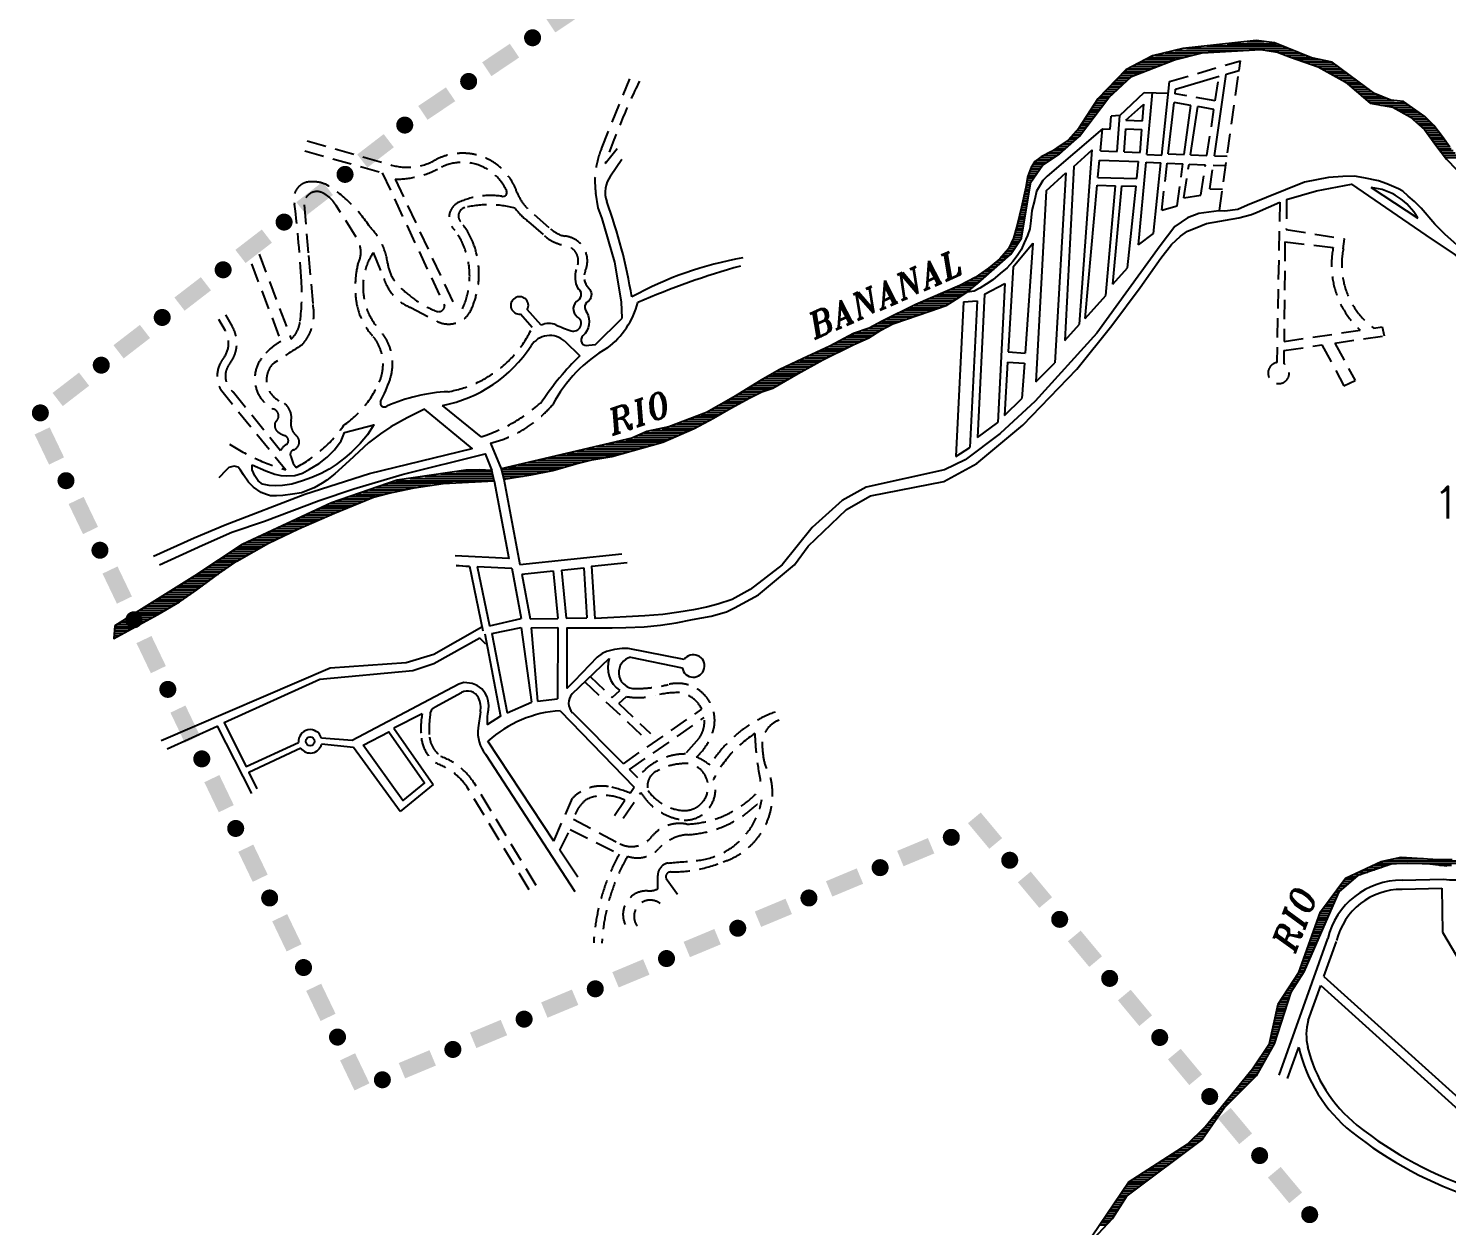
# Model space of a CAD drawing. Extents: x 578289 to 593263, y 7501070 to 7511782.
# Drawn here: x 578289 to 581405, y 7505713 to 7508344 of the extents above; entities that cross this region are included whole.
import ezdxf

# ---------------------------------------------------------------- set-up
doc = ezdxf.new("R2010")
doc.units = 0
doc.header["$LTSCALE"] = 170
doc.header["$MEASUREMENT"] = 0
doc.linetypes.add('HIDDEN', pattern=[0.375, 0.25, -0.125])
doc.layers.get('0').update_dxf_attribs({"linetype": 'CONTINUOUS'})
for name, color, linetype in [('HATCH', 4, 'CONTINUOUS'), ('LIMITE-PROJETO', 1, 'CONTINUOUS'), ('PROJECAO', 7, 'HIDDEN'), ('RIO', 4, 'CONTINUOUS'), ('RUA', 7, 'CONTINUOUS'), ('TEXTO2', 5, 'CONTINUOUS')]:
    doc.layers.add(name, color=color, linetype=linetype)
doc.styles.add('GOTHICI', font='ITALICT8.SHX', dxfattribs={"height": 1.641651})
doc.styles.get("Standard").update_dxf_attribs({"font": 'ROMANSBR.SHX'})

# ---------------------------------------------------------------- blocks, each defined once
blk = doc.blocks.new('R')
at = {"layer": 'LIMITE-PROJETO', "const_width": 18.7}
blk.add_lwpolyline([(-75.2, 0.3, 1), (-93.9, 0.4, 1)], format="xyb", close=True, dxfattribs=at)
at = {"layer": 'LIMITE-PROJETO'}
blk.add_solid([(36.9, 17.7), (36.6, -18.8), (-36.4, 18.3), (-36.6, -18.3)], dxfattribs=at)
blk = doc.blocks.new('*X10')
at = {"color": 0}
for p, q in [((580966.7, 7508315), (581002.9, 7508315)), ((580765.4, 7508285), (580847.2, 7508285)), ((580786.7, 7508290), (580867.1, 7508290)), ((580808.1, 7508295), (580957.4, 7508295)), ((580833.7, 7508300), (581056.1, 7508300)), ((580878, 7508305), (581043.6, 7508305)), ((580922.4, 7508310), (581031.1, 7508310)), ((581010, 7508295), (581068.6, 7508295)), ((581036.5, 7508290), (581081.1, 7508290)), ((581050, 7508285), (581093.5, 7508285)), ((580704.8, 7508255), (580755.6, 7508255)), ((580714.3, 7508260), (580768.5, 7508260)), ((580723.8, 7508265), (580781.4, 7508265)), ((580733.3, 7508270), (580794.3, 7508270)), ((580742.8, 7508275), (580807.5, 7508275)), ((580752.3, 7508280), (580827.3, 7508280)), ((581063.6, 7508280), (581106, 7508280)), ((581077.9, 7508275), (581127.7, 7508275)), ((581092.1, 7508270), (581151.4, 7508270)), ((581106.3, 7508265), (581159.7, 7508265)), ((581120.5, 7508260), (581166.5, 7508260)), ((581130.1, 7508255), (581173.2, 7508255)), ((580673.6, 7508225), (580698.2, 7508225)), ((580678.4, 7508230), (580703.5, 7508230)), ((580683.3, 7508235), (580708.9, 7508235)), ((580688.1, 7508240), (580716.9, 7508240)), ((580692.9, 7508245), (580729.8, 7508245)), ((580697.7, 7508250), (580742.7, 7508250)), ((581139, 7508250), (581180, 7508250)), ((581148, 7508245), (581186.8, 7508245)), ((581156.9, 7508240), (581193.6, 7508240)), ((581165.9, 7508235), (581200.4, 7508235)), ((581174.8, 7508230), (581207.2, 7508230)), ((581183, 7508225), (581214, 7508225)), ((580640, 7508190), (580661.4, 7508190)), ((580644.8, 7508195), (580666.2, 7508195)), ((580649.6, 7508200), (580671.5, 7508200)), ((580654.4, 7508205), (580676.9, 7508205)), ((580659.2, 7508210), (580682.2, 7508210)), ((580664, 7508215), (580687.5, 7508215)), ((580668.8, 7508220), (580692.9, 7508220)), ((581188.9, 7508220), (581220.7, 7508220)), ((581194.8, 7508215), (581227.5, 7508215)), ((581200.6, 7508210), (581234.3, 7508210)), ((581206.5, 7508205), (581241.1, 7508205)), ((581212.4, 7508200), (581248.8, 7508200)), ((581218.3, 7508195), (581260.4, 7508195)), ((581224.1, 7508190), (581272.1, 7508190)), ((580620.1, 7508160), (580638.6, 7508160)), ((580623.4, 7508165), (580642.4, 7508165)), ((580626.6, 7508170), (580646.2, 7508170)), ((580629.9, 7508175), (580650, 7508175)), ((580633.1, 7508180), (580653.8, 7508180)), ((580636.4, 7508185), (580657.6, 7508185)), ((581230, 7508185), (581289.9, 7508185)), ((581235.9, 7508180), (581314.8, 7508180)), ((581260.6, 7508175), (581321.9, 7508175)), ((581287.5, 7508170), (581329, 7508170)), ((581296.7, 7508165), (581336.1, 7508165)), ((581305.9, 7508160), (581343.2, 7508160)), ((580600.5, 7508130), (580615.7, 7508130)), ((580603.8, 7508135), (580619.6, 7508135)), ((580607.1, 7508140), (580623.4, 7508140)), ((580610.3, 7508145), (580627.2, 7508145)), ((580613.6, 7508150), (580631, 7508150)), ((580616.8, 7508155), (580634.8, 7508155)), ((581315, 7508155), (581350.3, 7508155)), ((581324.2, 7508150), (581357.3, 7508150)), ((581330, 7508145), (581362.3, 7508145)), ((581335.5, 7508140), (581367.4, 7508140)), ((581341, 7508135), (581372.4, 7508135)), ((581346.5, 7508130), (581377.2, 7508130)), ((580574.9, 7508100), (580590.5, 7508100)), ((580579.4, 7508105), (580596.1, 7508105)), ((580583.9, 7508110), (580600.5, 7508110)), ((580588.4, 7508115), (580604.3, 7508115)), ((580593, 7508120), (580608.1, 7508120)), ((580597.3, 7508125), (580611.9, 7508125)), ((581352, 7508125), (581381, 7508125)), ((581357, 7508120), (581384.7, 7508120)), ((581360.6, 7508115), (581388.5, 7508115)), ((581364.3, 7508110), (581392.2, 7508110)), ((581367.9, 7508105), (581396, 7508105)), ((581371.6, 7508100), (581399.6, 7508100)), ((580520.8, 7508065), (580550, 7508065)), ((580530.4, 7508070), (580556.9, 7508070)), ((580539.2, 7508075), (580562.5, 7508075)), ((580546.5, 7508080), (580568.1, 7508080)), ((580553.9, 7508085), (580573.7, 7508085)), ((580561.2, 7508090), (580579.3, 7508090)), ((580568.4, 7508095), (580584.9, 7508095)), ((581375.2, 7508095), (581403.3, 7508095)), ((581378.9, 7508090), (581406.9, 7508090)), ((581382.6, 7508085), (581410.5, 7508085)), ((581386.4, 7508080), (581414.7, 7508080)), ((581390.3, 7508075), (581419.1, 7508075)), ((581394.1, 7508070), (581423.6, 7508070)), ((581397.9, 7508065), (581428.1, 7508065)), ((580490.5, 7508035), (580511.3, 7508035)), ((580493.2, 7508040), (580514.8, 7508040)), ((580496.2, 7508045), (580518.9, 7508045)), ((580499.2, 7508050), (580526.7, 7508050)), ((580505.3, 7508055), (580534.5, 7508055)), ((580512.1, 7508060), (580542.3, 7508060)), ((581401.8, 7508060), (581432.5, 7508060)), ((580482.2, 7508005), (580491, 7508005)), ((580483.1, 7508010), (580494, 7508010)), ((580483.9, 7508015), (580497.5, 7508015)), ((580485.3, 7508020), (580500.9, 7508020)), ((580487, 7508025), (580504.4, 7508025)), ((580488.8, 7508030), (580507.9, 7508030)), ((580476.2, 7507975), (580486, 7507975)), ((580477.3, 7507980), (580486.8, 7507980)), ((580478.4, 7507985), (580487.7, 7507985)), ((580479.5, 7507990), (580488.5, 7507990)), ((580480.6, 7507995), (580489.3, 7507995)), ((580481.4, 7508000), (580490.2, 7508000)), ((580469.3, 7507945), (580481, 7507945)), ((580470.5, 7507950), (580481.8, 7507950)), ((580471.7, 7507955), (580482.7, 7507955)), ((580472.8, 7507960), (580483.5, 7507960)), ((580473.9, 7507965), (580484.3, 7507965)), ((580475, 7507970), (580485.2, 7507970)), ((580460.7, 7507910), (580475.2, 7507910)), ((580462, 7507915), (580476, 7507915)), ((580463.2, 7507920), (580476.8, 7507920)), ((580464.4, 7507925), (580477.7, 7507925)), ((580465.6, 7507930), (580478.5, 7507930)), ((580466.9, 7507935), (580479.3, 7507935)), ((580468.1, 7507940), (580480.2, 7507940)), ((580451.9, 7507880), (580468.8, 7507880)), ((580453.8, 7507885), (580471, 7507885)), ((580455.2, 7507890), (580471.8, 7507890)), ((580456.6, 7507895), (580472.7, 7507895)), ((580458, 7507900), (580473.5, 7507900)), ((580459.3, 7507905), (580474.3, 7507905)), ((580434.2, 7507850), (580448.8, 7507850)), ((580438.5, 7507855), (580452.1, 7507855)), ((580442.7, 7507860), (580455.5, 7507860)), ((580445, 7507865), (580458.8, 7507865)), ((580447.3, 7507870), (580462.1, 7507870)), ((580449.6, 7507875), (580465.5, 7507875)), ((580401.7, 7507820), (580416.1, 7507820)), ((580407.9, 7507825), (580421.8, 7507825)), ((580414, 7507830), (580427.4, 7507830)), ((580420.2, 7507835), (580433.1, 7507835)), ((580425.5, 7507840), (580438.7, 7507840)), ((580429.8, 7507845), (580444.3, 7507845)), ((580346.8, 7507785), (580376.7, 7507785)), ((580356.2, 7507790), (580382.3, 7507790)), ((580365.7, 7507795), (580388, 7507795)), ((580373.6, 7507800), (580393.6, 7507800)), ((580380.8, 7507805), (580399.2, 7507805)), ((580387.9, 7507810), (580404.9, 7507810)), ((580395.1, 7507815), (580410.5, 7507815)), ((580280.2, 7507755), (580337.1, 7507755)), ((580291.7, 7507760), (580345, 7507760)), ((580303.2, 7507765), (580352.4, 7507765)), ((580314.8, 7507770), (580358.5, 7507770)), ((580326.3, 7507775), (580364.7, 7507775)), ((580337.3, 7507780), (580370.8, 7507780)), ((580214.4, 7507725), (580276.5, 7507725)), ((580224.6, 7507730), (580290.7, 7507730)), ((580234.7, 7507735), (580304.9, 7507735)), ((580245.6, 7507740), (580313.1, 7507740)), ((580257.2, 7507745), (580321.2, 7507745)), ((580268.7, 7507750), (580329.3, 7507750)), ((580154.7, 7507695), (580190.5, 7507695)), ((580163.8, 7507700), (580204.5, 7507700)), ((580173.9, 7507705), (580218.5, 7507705)), ((580184, 7507710), (580233.1, 7507710)), ((580194.2, 7507715), (580247.6, 7507715)), ((580204.3, 7507720), (580262.2, 7507720)), ((580076.4, 7507660), (580127.3, 7507660)), ((580085.5, 7507665), (580137.7, 7507665)), ((580094.7, 7507670), (580145.5, 7507670)), ((580105.5, 7507675), (580153.3, 7507675)), ((580121.2, 7507680), (580161.1, 7507680)), ((580136.6, 7507685), (580170.6, 7507685)), ((580145.7, 7507690), (580180.2, 7507690)), ((580016.7, 7507630), (580063.4, 7507630)), ((580027.4, 7507635), (580073.6, 7507635)), ((580038.1, 7507640), (580083.8, 7507640)), ((580048.7, 7507645), (580093.9, 7507645)), ((580058.1, 7507650), (580104.5, 7507650)), ((580067.2, 7507655), (580115.9, 7507655)), ((579952.8, 7507600), (580006.2, 7507600)), ((579963.4, 7507605), (580015.2, 7507605)), ((579974, 7507610), (580024.1, 7507610)), ((579984.6, 7507615), (580033.1, 7507615)), ((579995.3, 7507620), (580043.1, 7507620)), ((580006, 7507625), (580053.3, 7507625)), ((579897.9, 7507570), (579953.4, 7507570)), ((579906.6, 7507575), (579962.1, 7507575)), ((579915.4, 7507580), (579970.7, 7507580)), ((579924.1, 7507585), (579979.4, 7507585)), ((579932.8, 7507590), (579988.3, 7507590)), ((579942.2, 7507595), (579997.3, 7507595)), ((579848.2, 7507540), (579889.9, 7507540)), ((579856.5, 7507545), (579900.3, 7507545)), ((579864.8, 7507550), (579914.6, 7507550)), ((579873.1, 7507555), (579927.4, 7507555)), ((579881.4, 7507560), (579936, 7507560)), ((579889.6, 7507565), (579944.7, 7507565)), ((579787.7, 7507505), (579825.3, 7507505)), ((579796.4, 7507510), (579834.3, 7507510)), ((579805.1, 7507515), (579843.1, 7507515)), ((579813.8, 7507520), (579852, 7507520)), ((579822.5, 7507525), (579860.9, 7507525)), ((579831.3, 7507530), (579869.7, 7507530)), ((579839.9, 7507535), (579879.4, 7507535)), ((579713.7, 7507475), (579771, 7507475)), ((579726.8, 7507480), (579780.1, 7507480)), ((579739.8, 7507485), (579789.2, 7507485)), ((579752.9, 7507490), (579798.3, 7507490)), ((579766, 7507495), (579807.3, 7507495)), ((579778.9, 7507500), (579816.3, 7507500)), ((579619, 7507445), (579706.8, 7507445)), ((579630.4, 7507450), (579718.4, 7507450)), ((579641.7, 7507455), (579730, 7507455)), ((579658.3, 7507460), (579741.6, 7507460)), ((579681.1, 7507465), (579752.8, 7507465)), ((579700.6, 7507470), (579761.9, 7507470)), ((579494, 7507415), (579613.3, 7507415)), ((579515.4, 7507420), (579631, 7507420)), ((579536.9, 7507425), (579648.7, 7507425)), ((579558.4, 7507430), (579666.4, 7507430)), ((579579.8, 7507435), (579683.7, 7507435)), ((579601.3, 7507440), (579695.3, 7507440)), ((579343.7, 7507380), (579466.9, 7507380)), ((579365.2, 7507385), (579484.1, 7507385)), ((579386.6, 7507390), (579503.1, 7507390)), ((579408.1, 7507395), (579523.8, 7507395)), ((579429.6, 7507400), (579552.6, 7507400)), ((579451, 7507405), (579577.9, 7507405)), ((579472.5, 7507410), (579595.6, 7507410)), ((579096.4, 7507350), (579311.9, 7507350)), ((579126.8, 7507355), (579310.9, 7507355)), ((579160.8, 7507360), (579310, 7507360)), ((579194.9, 7507365), (579309, 7507365)), ((579229, 7507370), (579308, 7507370)), ((579328.3, 7507375), (579449.8, 7507375)), ((579329.6, 7507370), (579429, 7507370)), ((579330.9, 7507365), (579404.6, 7507365)), ((579332.2, 7507360), (579375.8, 7507360)), ((579333.5, 7507355), (579343, 7507355)), ((579009.1, 7507320), (579070, 7507320)), ((579023.6, 7507325), (579091.1, 7507325)), ((579038.2, 7507330), (579115.2, 7507330)), ((579052.7, 7507335), (579140.3, 7507335)), ((579067.3, 7507340), (579173.7, 7507340)), ((579081.8, 7507345), (579220.9, 7507345)), ((578930.6, 7507290), (578988.3, 7507290)), ((578941.3, 7507295), (579000.6, 7507295)), ((578952, 7507300), (579012.9, 7507300)), ((578965.4, 7507305), (579025.1, 7507305)), ((578980, 7507310), (579037.4, 7507310)), ((578994.5, 7507315), (579051.2, 7507315)), ((578855.6, 7507255), (578906.7, 7507255)), ((578866.3, 7507260), (578918.1, 7507260)), ((578877, 7507265), (578929.4, 7507265)), ((578887.7, 7507270), (578940.8, 7507270)), ((578898.4, 7507275), (578952.2, 7507275)), ((578909.1, 7507280), (578963.7, 7507280)), ((578919.8, 7507285), (578976, 7507285)), ((578791.3, 7507225), (578842.4, 7507225)), ((578802, 7507230), (578852.8, 7507230)), ((578812.7, 7507235), (578863.1, 7507235)), ((578823.4, 7507240), (578873.5, 7507240)), ((578834.1, 7507245), (578884, 7507245)), ((578844.8, 7507250), (578895.3, 7507250)), ((578736.3, 7507195), (578785.8, 7507195)), ((578743.9, 7507200), (578794.6, 7507200)), ((578751.5, 7507205), (578803.4, 7507205)), ((578759.1, 7507210), (578812.2, 7507210)), ((578769.8, 7507215), (578821.8, 7507215)), ((578780.6, 7507220), (578832.1, 7507220)), ((578690.8, 7507165), (578735.3, 7507165)), ((578698.4, 7507170), (578742.6, 7507170)), ((578706, 7507175), (578750.5, 7507175)), ((578713.6, 7507180), (578759.3, 7507180)), ((578721.1, 7507185), (578768.1, 7507185)), ((578728.7, 7507190), (578776.9, 7507190)), ((578644.8, 7507135), (578692.9, 7507135)), ((578652.8, 7507140), (578699.6, 7507140)), ((578660.5, 7507145), (578706.4, 7507145)), ((578668.1, 7507150), (578713.4, 7507150)), ((578675.7, 7507155), (578720.7, 7507155)), ((578683.2, 7507160), (578728, 7507160)), ((578588.9, 7507100), (578644.5, 7507100)), ((578596.9, 7507105), (578651.9, 7507105)), ((578604.9, 7507110), (578659.1, 7507110)), ((578612.9, 7507115), (578665.8, 7507115)), ((578620.9, 7507120), (578672.6, 7507120)), ((578628.9, 7507125), (578679.3, 7507125)), ((578636.9, 7507130), (578686.1, 7507130)), ((578541, 7507070), (578597.4, 7507070)), ((578549, 7507075), (578605.7, 7507075)), ((578557, 7507080), (578614.1, 7507080)), ((578565, 7507085), (578622.3, 7507085)), ((578573, 7507090), (578629.7, 7507090)), ((578581, 7507095), (578637.1, 7507095)), ((578493.1, 7507040), (578544.5, 7507040)), ((578501.1, 7507045), (578553.8, 7507045)), ((578509.1, 7507050), (578563, 7507050)), ((578517.1, 7507055), (578572.3, 7507055)), ((578525.1, 7507060), (578580.7, 7507060)), ((578533, 7507065), (578589.1, 7507065)), ((578477.1, 7507010), (578489.1, 7507010)), ((578477.6, 7507015), (578498.3, 7507015)), ((578478, 7507020), (578507.6, 7507020)), ((578478.5, 7507025), (578516.8, 7507025)), ((578479, 7507030), (578526.1, 7507030)), ((578485.1, 7507035), (578535.3, 7507035)), ((578476.6, 7507005), (578479.8, 7507005))]:
    blk.add_line(p, q, dxfattribs=at)
blk = doc.blocks.new('*X11')
at = {"color": 0}
for p, q in [((581253.8, 7506510), (581437.3, 7506510)), ((581268.3, 7506515), (581453.3, 7506515)), ((581290.7, 7506520), (581354.1, 7506520)), ((581190, 7506480), (581206.8, 7506480)), ((581200.6, 7506485), (581217.3, 7506485)), ((581211.3, 7506490), (581231.9, 7506490)), ((581221.9, 7506495), (581246.5, 7506495)), ((581232.5, 7506500), (581261.1, 7506500)), ((581243.2, 7506505), (581275.7, 7506505)), ((581389.2, 7506505), (581415.6, 7506505)), ((581159.2, 7506445), (581166.9, 7506445)), ((581162.9, 7506450), (581171.3, 7506450)), ((581166.6, 7506455), (581177.2, 7506455)), ((581170.4, 7506460), (581183.1, 7506460)), ((581174.1, 7506465), (581189, 7506465)), ((581177.8, 7506470), (581194.9, 7506470)), ((581181.5, 7506475), (581200.8, 7506475)), ((581136.8, 7506415), (581153.8, 7506415)), ((581140.5, 7506420), (581156, 7506420)), ((581144.2, 7506425), (581158.2, 7506425)), ((581148, 7506430), (581160.4, 7506430)), ((581151.7, 7506435), (581162.5, 7506435)), ((581155.4, 7506440), (581164.7, 7506440)), ((581121.2, 7506385), (581140.8, 7506385)), ((581123, 7506390), (581143, 7506390)), ((581124.8, 7506395), (581145.2, 7506395)), ((581126.5, 7506400), (581147.3, 7506400)), ((581129.3, 7506405), (581149.5, 7506405)), ((581133, 7506410), (581151.7, 7506410)), ((581110.5, 7506355), (581127.8, 7506355)), ((581112.3, 7506360), (581130, 7506360)), ((581114.1, 7506365), (581132.1, 7506365)), ((581115.9, 7506370), (581134.3, 7506370)), ((581117.6, 7506375), (581136.5, 7506375)), ((581119.4, 7506380), (581138.7, 7506380)), ((581098.1, 7506320), (581112.6, 7506320)), ((581099.9, 7506325), (581114.8, 7506325)), ((581101.6, 7506330), (581116.9, 7506330)), ((581103.4, 7506335), (581119.1, 7506335)), ((581105.2, 7506340), (581121.3, 7506340)), ((581107, 7506345), (581123.5, 7506345)), ((581108.8, 7506350), (581125.6, 7506350)), ((581087.4, 7506290), (581099.6, 7506290)), ((581089.2, 7506295), (581101.7, 7506295)), ((581091, 7506300), (581103.9, 7506300)), ((581092.7, 7506305), (581106.1, 7506305)), ((581094.5, 7506310), (581108.3, 7506310)), ((581096.3, 7506315), (581110.4, 7506315)), ((581073.9, 7506260), (581084.4, 7506260)), ((581077.2, 7506265), (581087.5, 7506265)), ((581080.3, 7506270), (581090.7, 7506270)), ((581082.1, 7506275), (581093.1, 7506275)), ((581083.8, 7506280), (581095.2, 7506280)), ((581085.6, 7506285), (581097.4, 7506285)), ((581054.2, 7506230), (581065.4, 7506230)), ((581057.5, 7506235), (581068.6, 7506235)), ((581060.8, 7506240), (581071.7, 7506240)), ((581064, 7506245), (581074.9, 7506245)), ((581067.3, 7506250), (581078.1, 7506250)), ((581070.6, 7506255), (581081.2, 7506255)), ((581034.5, 7506200), (581054.4, 7506200)), ((581037.8, 7506205), (581056, 7506205)), ((581041.1, 7506210), (581057.7, 7506210)), ((581044.3, 7506215), (581059.3, 7506215)), ((581047.6, 7506220), (581060.9, 7506220)), ((581050.9, 7506225), (581062.6, 7506225)), ((581026.8, 7506165), (581042.9, 7506165)), ((581027.9, 7506170), (581044.5, 7506170)), ((581029, 7506175), (581046.2, 7506175)), ((581030.1, 7506180), (581047.8, 7506180)), ((581031.2, 7506185), (581049.5, 7506185)), ((581032.3, 7506190), (581051.1, 7506190)), ((581033.4, 7506195), (581052.7, 7506195)), ((581020.2, 7506135), (581033.1, 7506135)), ((581021.3, 7506140), (581034.7, 7506140)), ((581022.4, 7506145), (581036.3, 7506145)), ((581023.5, 7506150), (581038, 7506150)), ((581024.6, 7506155), (581039.6, 7506155)), ((581025.7, 7506160), (581041.3, 7506160)), ((581009.7, 7506105), (581021.4, 7506105)), ((581013, 7506110), (581024.2, 7506110)), ((581015.9, 7506115), (581026.5, 7506115)), ((581017, 7506120), (581028.1, 7506120)), ((581018, 7506125), (581029.8, 7506125)), ((581019.1, 7506130), (581031.4, 7506130)), ((580989.7, 7506075), (581004.6, 7506075)), ((580993, 7506080), (581007.4, 7506080)), ((580996.4, 7506085), (581010.2, 7506085)), ((580999.7, 7506090), (581013, 7506090)), ((581003, 7506095), (581015.8, 7506095)), ((581006.4, 7506100), (581018.6, 7506100)), ((580963.7, 7506040), (580983.8, 7506040)), ((580967.8, 7506045), (580987.8, 7506045)), ((580971.9, 7506050), (580990.6, 7506050)), ((580976, 7506055), (580993.4, 7506055)), ((580979.7, 7506060), (580996.2, 7506060)), ((580983, 7506065), (580999, 7506065)), ((580986.4, 7506070), (581001.8, 7506070)), ((580939.1, 7506010), (580953.8, 7506010)), ((580943.2, 7506015), (580958.8, 7506015)), ((580947.3, 7506020), (580963.8, 7506020)), ((580951.4, 7506025), (580968.8, 7506025)), ((580955.5, 7506030), (580973.8, 7506030)), ((580959.6, 7506035), (580978.8, 7506035)), ((580914.6, 7505980), (580923.8, 7505980)), ((580918.7, 7505985), (580928.8, 7505985)), ((580922.8, 7505990), (580933.8, 7505990)), ((580926.8, 7505995), (580938.8, 7505995)), ((580930.9, 7506000), (580943.8, 7506000)), ((580935, 7506005), (580948.8, 7506005)), ((580890, 7505950), (580900.8, 7505950)), ((580894.1, 7505955), (580904.3, 7505955)), ((580898.2, 7505960), (580907.8, 7505960)), ((580902.3, 7505965), (580911.4, 7505965)), ((580906.4, 7505970), (580914.9, 7505970)), ((580910.5, 7505975), (580918.8, 7505975)), ((580858.3, 7505915), (580876.2, 7505915)), ((580863.3, 7505920), (580879.7, 7505920)), ((580868.4, 7505925), (580883.2, 7505925)), ((580873.5, 7505930), (580886.7, 7505930)), ((580877.7, 7505935), (580890.3, 7505935)), ((580881.8, 7505940), (580893.8, 7505940)), ((580885.9, 7505945), (580897.3, 7505945)), ((580823.8, 7505885), (580843.4, 7505885)), ((580831.6, 7505890), (580850, 7505890)), ((580837.9, 7505895), (580856.7, 7505895)), ((580843, 7505900), (580863.3, 7505900)), ((580848.1, 7505905), (580869.1, 7505905)), ((580853.2, 7505910), (580872.7, 7505910)), ((580777, 7505855), (580803.6, 7505855)), ((580784.8, 7505860), (580810.2, 7505860)), ((580792.6, 7505865), (580816.8, 7505865)), ((580800.4, 7505870), (580823.5, 7505870)), ((580808.2, 7505875), (580830.1, 7505875)), ((580816, 7505880), (580836.8, 7505880)), ((580730.2, 7505825), (580763.7, 7505825)), ((580738, 7505830), (580770.4, 7505830)), ((580745.8, 7505835), (580777, 7505835)), ((580753.6, 7505840), (580783.6, 7505840)), ((580761.4, 7505845), (580790.3, 7505845)), ((580769.2, 7505850), (580796.9, 7505850)), ((580696.2, 7505795), (580723.9, 7505795)), ((580699.5, 7505800), (580730.5, 7505800)), ((580702.9, 7505805), (580737.2, 7505805)), ((580706.9, 7505810), (580743.8, 7505810)), ((580714.7, 7505815), (580750.4, 7505815)), ((580722.5, 7505820), (580757.1, 7505820)), ((580672.8, 7505760), (580690, 7505760)), ((580676.1, 7505765), (580693.3, 7505765)), ((580679.5, 7505770), (580696.5, 7505770)), ((580682.8, 7505775), (580699.8, 7505775)), ((580686.2, 7505780), (580704, 7505780)), ((580689.5, 7505785), (580710.6, 7505785)), ((580692.9, 7505790), (580717.3, 7505790)), ((580652.7, 7505730), (580670.5, 7505730)), ((580656, 7505735), (580673.8, 7505735)), ((580659.4, 7505740), (580677, 7505740)), ((580662.7, 7505745), (580680.3, 7505745)), ((580666.1, 7505750), (580683.5, 7505750)), ((580669.4, 7505755), (580686.8, 7505755)), ((580642.7, 7505715), (580657, 7505715)), ((580646, 7505720), (580661.7, 7505720)), ((580649.3, 7505725), (580666.3, 7505725))]:
    blk.add_line(p, q, dxfattribs=at)

msp = doc.modelspace()

# ---------------------------------------------------------------- linework, layer by layer
at = {"layer": 'LIMITE-PROJETO', "const_width": 18.7}
msp.add_lwpolyline([(579062.7, 7506042.3, 1), (579070.7, 7506025.5, 1)], format="xyb", close=True, dxfattribs=at)
at = {"layer": 'LIMITE-PROJETO'}
msp.add_solid([(578973.8, 7506076.5), (579006.8, 7506092.2), (579005.5, 7506010.4), (579038.4, 7506026.1)], dxfattribs=at)
at = {"layer": 'PROJECAO'}
for p, q in [((580796, 7508226.7), (580951.9, 7508272.6)), ((579547.8, 7508078.7), (579610.6, 7508232.8)), ((580896.6, 7508184.5), (580904.8, 7508238.3)), ((580906, 7507943.7), (580947, 7508237.9)), ((580896.6, 7508184.5), (580808.2, 7508200)), ((580878.3, 7508064.5), (580893.7, 7508165.4)), ((578901.6, 7508096.8), (579087.1, 7508043.4)), ((578896.3, 7508074.8), (579066.2, 7508026.6)), ((579556.2, 7508046.7), (579584.8, 7508082.2)), ((580778.9, 7507944.1), (580790.7, 7508047.6)), ((580790.7, 7508047.6), (580825.3, 7508046.2)), ((580812.5, 7507953.9), (580825.3, 7508046.2)), ((580827.7, 7507971.5), (580838.9, 7508045.6)), ((580838.9, 7508045.6), (580875.1, 7508044)), ((580865, 7507977.4), (580875.1, 7508044)), ((580884.4, 7507991.1), (580891.9, 7508043.3)), ((580891.9, 7508043.3), (580919.7, 7508042.1)), ((579066.2, 7508026.6), (579203.5, 7507733.5)), ((579095.1, 7508012.3), (579223.4, 7507738.6)), ((580827.7, 7507971.5), (580865, 7507977.4)), ((580884.4, 7507991.1), (580912.6, 7507990.6)), ((578895.2, 7507956.1), (578904.3, 7507844.9)), ((579008.8, 7507885.3), (578965.3, 7507954.6)), ((580778.9, 7507944.1), (580812.5, 7507953.9)), ((581038.3, 7507962), (581031.6, 7507609.5)), ((581053.2, 7507968), (581052.5, 7507902)), ((581052.5, 7507902), (581180.4, 7507881)), ((581177.8, 7507859.5), (581180.4, 7507881)), ((578795.7, 7507847.5), (578866.7, 7507661)), ((579046.3, 7507851), (579070.1, 7507794.2)), ((581049.7, 7507874.7), (581047.7, 7507656)), ((581049.7, 7507874.7), (581155.7, 7507862.1)), ((578779, 7507826.6), (578843.9, 7507655.9)), ((578904.3, 7507844.9), (578914.3, 7507736.8)), ((579128.9, 7507730.3), (579186.7, 7507700.3)), ((578706.6, 7507705.1), (578721.3, 7507679.9)), ((578722.2, 7507714.1), (578736.8, 7507689)), ((581047.7, 7507656), (581215, 7507680.6)), ((581159.1, 7507652.3), (581267.8, 7507668.3)), ((581244.8, 7507685), (581263.2, 7507687.7)), ((581263.2, 7507687.7), (581267.8, 7507668.3)), ((581047.5, 7507635.9), (581047.3, 7507607)), ((581047.5, 7507635.9), (581130.7, 7507648.1)), ((581130.7, 7507648.1), (581179.2, 7507558.7)), ((581159.1, 7507652.3), (581203.7, 7507570.1)), ((581179.2, 7507558.7), (581203.7, 7507570.1)), ((578710.8, 7507551.1), (578854.4, 7507374.1)), ((578739.5, 7507544.3), (578843.1, 7507416.6)), ((578865.5, 7507403.2), (578870.8, 7507387.9)), ((578870.8, 7507387.9), (578877, 7507379.1)), ((579523.4, 7506919.6), (579571.9, 7506873.7)), ((579511.6, 7506908.3), (579644, 7506783.1)), ((579571.9, 7506873.7), (579588.3, 7506889.2)), ((579586.2, 7506860.2), (579602.8, 7506875.9)), ((579586.2, 7506860.2), (579655.9, 7506794.4)), ((579596.3, 7506728.3), (579768.5, 7506847.9)), ((579609.3, 7506715.3), (579773.8, 7506829.6)), ((579762.3, 7506783.9), (579732.5, 7506749.6)), ((579389.5, 7506451.5), (579252.7, 7506676.7)), ((579404.9, 7506460.8), (579268.1, 7506686)), ((579595.7, 7506608.4), (579634.3, 7506665.2)), ((579611.1, 7506663.4), (579620.1, 7506676.4)), ((579443.7, 7506558.4), (579484.3, 7506652.4)), ((579576.5, 7506614.5), (579599.2, 7506648.1)), ((579486.3, 7506606.3), (579588.1, 7506552.7)), ((579456.9, 7506538.4), (579479.4, 7506583.9)), ((579479.4, 7506583.9), (579587, 7506529.7)), ((579671.6, 7506453.2), (579671.6, 7506482.5)), ((579690.3, 7506476.3), (579716.9, 7506439.8))]:
    msp.add_line(p, q, dxfattribs=at)
for points in [[(579087.1, 7508043.4, 0.188173), (579178.3, 7508051.8, -0.477988), (579362.8, 7507982.6, 0.144263), (579400.5, 7507934.5), (579436.2, 7507903, 0.130365), (579467.6, 7507887.3, -0.507902), (579512.7, 7507810.9, 0.064584), (579510.3, 7507802.4, -0.395454)], [(579095.1, 7508012.3, 0.116725), (579187.9, 7508034.2, -0.448081), (579339.8, 7507986.7, 0.143369)], [(579358.6, 7507948.6, 0.082162), (579388, 7507918.8), (579422.9, 7507888, 0.133941), (579464.8, 7507867.5, -0.465924), (579496.1, 7507824.1, 0.227299)]]:
    msp.add_lwpolyline(points, format="xyb", dxfattribs=at)
for centre, radius, start, end in [((581185.8, 7507475.6), 1726.8, 154.1706, 160.6879), ((579716.2, 7508008.4), 182.5, 157.3365, 188.4512), ((578909.1, 7507969.4), 37.2, 96.2337, 198.4424), ((578913.2, 7507931.9), 74.9, 64.5039, 96.2337), ((578922.8, 7507957.5), 27.7, 62.5401, 182.7863), ((578900.1, 7507913.7), 77, 32.0791, 62.5401), ((578781.4, 7507738.8), 308.1, 33.1695, 57.8079), ((579304, 7507809.1), 167.5, 81.3442, 113.8351), ((576009.7, 7507615), 2884.6, 3.4344, 6.8222), ((579250.2, 7507928.3), 36.9, 112.2108, 228.8522), ((579253, 7507931.5), 19.2, 106.1967, 220.3839), ((579300.4, 7507729.1), 227.1, 75.1327, 103.4179), ((579114.9, 7507814.1), 162, 21.9685, 40.3839), ((578962.7, 7507852.2), 56.7, 331.5332, 35.7146), ((578940.1, 7507809.6), 139.3, 7.6744, 44.601), ((579085.7, 7507799.7), 172.8, 335.1858, 35.7021), ((579164.6, 7507775.3), 140.4, 147.3863, 222.3198), ((579090.4, 7507804.2), 188.5, 333.4472, 21.9685), ((581347, 7507824.2), 195.1, 168.7795, 227.3932), ((581347, 7507824.2), 172.7, 168.1997, 233.696), ((579234.4, 7507775), 227.4, 167.2731, 187.1649), ((579167.6, 7507840.2), 90.3, 187.6744, 232.3219), ((578426.6, 7507760.1), 463.3, 352.5788, 3.4344), ((579167, 7507824.4), 101.5, 197.2661, 247.96), ((579281.2, 7507952.2), 249.3, 227.3768, 247.2484), ((578814.7, 7507716.1), 101.6, 317.6579, 11.7296), ((579149, 7507764.3), 141.3, 187.1649, 222.8371), ((579190.1, 7507734.8), 13.5, 247.2484, 354.6499), ((578821.5, 7507707.8), 65, 314.0033, 353.3181), ((579212.2, 7507749.5), 55.4, 242.6379, 327.7145), ((578673.7, 7507652.1), 55.2, 321.9648, 30.273), ((578673.7, 7507652.1), 73.2, 321.9648, 30.273), ((578971.1, 7507605.6), 97.1, 336.0196, 40.1314), ((578980.1, 7507607.3), 109.1, 341.3628, 42.3198), ((579168.9, 7507792.5), 250.6, 279.7848, 334.9776), ((578914.4, 7507531), 143.5, 119.4582, 141.9361), ((579286.6, 7506963.1), 791.2, 120.0932, 125.6825), ((578766.2, 7507579.7), 62.4, 141.9648, 207.3165), ((578766.2, 7507579.7), 44.4, 141.9648, 232.9686), ((578861.4, 7507574.1), 75.1, 142.8756, 242.4459), ((578863.9, 7507571.5), 51.8, 138.5748, 241.9522), ((581035.9, 7507586.6), 23.3, 100.8117, 60.841), ((578850.4, 7507659.3), 229.2, 305.0629, 336.0196), ((578823.2, 7507492.3), 15.6, 304.1286, 77.3115), ((578828.4, 7507488.9), 38.5, 349.0394, 73.212), ((579176, 7507786.9), 357.1, 287.5054, 312.5282), ((579242.2, 7507684.8), 259.9, 283.8353, 319.9308), ((578848.3, 7507471.5), 18.2, 154.3941, 235.4877), ((578900.1, 7507475.1), 34.5, 169.0394, 229.4457), ((578877.4, 7507513.7), 69.4, 235.4877, 249.0266), ((578848.3, 7507437.8), 11.9, 317.9822, 69.0266), ((578865.8, 7507435), 18.3, 288.4581, 49.4457), ((578740, 7507640.6), 295.2, 297.6443, 325.0964), ((578979.3, 7507810.7), 454.2, 236.8136, 254.035), ((578868.5, 7507403.6), 28.5, 113.5502, 152.9658), ((578874.9, 7507407.7), 10.5, 108.4581, 205.8474), ((579626.6, 7507164.9), 271.4, 267.855, 284.535), ((579715.6, 7506686.4), 198, 89.3327, 104.4196), ((579715.2, 7506823.2), 81.6, 343.4811, 104.535), ((579710.7, 7506821.2), 63.6, 24.836, 83.5784), ((579629.2, 7507022.4), 148.9, 259.7801, 284.4196), ((579334.9, 7506805.5), 183.6, 169.9538, 186.5146), ((579334.9, 7506805.5), 165.6, 169.9538, 186.5146), ((579710.7, 7506821.2), 63.6, 324.1771, 7.6178), ((580026.1, 7506578.1), 280.8, 110.1072, 148.4842), ((579958, 7506770.3), 57.1, 109.9948, 191.3183), ((579664, 7506842.5), 136.3, 312.9554, 341.8243), ((580030.9, 7506571.3), 266.7, 123.1361, 152.5027), ((580541.2, 7506818.3), 656.6, 182.0714, 192.4887), ((579229.4, 7506793.5), 77.5, 186.5146, 238.4604), ((579229.4, 7506793.5), 59.5, 186.5146, 238.4604), ((580038.2, 7506764.4), 136.4, 182.2334, 209.6992), ((579145.1, 7506606.9), 128.2, 32.9641, 70.0499), ((579145.1, 7506606.9), 146.2, 32.9641, 70.0499), ((579732.7, 7506618.5), 131.1, 90.0788, 143.249), ((579735.3, 7506590.8), 138, 89.0711, 119.3633), ((579730.5, 7506677.4), 51.9, 300.4615, 82.1815), ((579716.1, 7506640.6), 109.9, 50.0022, 68.2186), ((579685.5, 7506679.4), 36.4, 119.3633, 195.6078), ((579731.5, 7506671.3), 67, 268.7333, 20.2202), ((579768.6, 7506660.9), 155.4, 287.6378, 13.3736), ((579547.8, 7506590.6), 88.6, 79.567, 135.7471), ((579523.7, 7506459.7), 221.7, 66.7789, 79.567), ((579744.1, 7506732.2), 128.6, 211.3578, 263.7109), ((579734.9, 7506727.2), 102.2, 214.2852, 263.8213), ((579728.5, 7506817.8), 222.4, 271.829, 320.5294), ((579564.7, 7506585.8), 81, 127.6496, 165.2898), ((579555.3, 7506560.7), 97.8, 63.2734, 114.2187), ((579729.7, 7506678.8), 53.6, 263.8213, 300.4615), ((579724, 7506810.5), 238.6, 273.4476, 317.6213), ((579741.7, 7506675.4), 160.6, 275.1499, 350.7885), ((579614.2, 7506602.2), 55.9, 242.2079, 324.134), ((579720.1, 7506516.7), 80.3, 78.8586, 138.9552), ((579744, 7506477.2), 95.3, 93.4476, 137.0731), ((579626.7, 7506586.3), 64.9, 250.5816, 317.0731), ((579984.5, 7506309.8), 454.2, 151.0512, 176.8318), ((579984.5, 7506309.8), 436.2, 150.4261, 176.8318), ((579699.6, 7506482.5), 28, 100.0103, 180), ((578818.3, 7516920.5), 10447.3, 274.8119, 275.14986), ((579702.5, 7506789.6), 299.1, 269.5303, 292.2387), ((579699.9, 7506480.1), 10.4, 89.5303, 201.5163), ((579647.2, 7506396.9), 51.9, 87.6259, 215.2891), ((579651.3, 7506496.7), 48, 267.6259, 294.9508), ((579655.2, 7506392.9), 35.6, 52.5196, 215.3879)]:
    msp.add_arc(centre, radius, start, end, dxfattribs=at)
at = {"layer": 'RIO'}
msp.add_lwpolyline([(581412, 7508083), (581395.5, 7508105.7), (581376.9, 7508130.5), (581357.2, 7508150.1), (581310, 7508183.3), (581282.3, 7508185.6), (581246.7, 7508200.9), (581153.5, 7508269.6), (581108.2, 7508279.1), (581026.5, 7508311.9), (580986.3, 7508317.2), (580825.4, 7508299.1), (580758.9, 7508283.5), (580700.1, 7508252.5), (580638.9, 7508188.9), (580596.7, 7508124.1), (580573.4, 7508098.4), (580557.9, 7508087.8), (580536.6, 7508073.2), (580514.3, 7508061.6), (580499.8, 7508051), (580491, 7508036.4), (580484.3, 7508017.1), (580480.4, 7507993.8), (580470.7, 7507950.7), (580461, 7507911), (580453.2, 7507882.9), (580442.6, 7507859.7), (580423.2, 7507837.4), (580398, 7507817), (580368.9, 7507796.7), (580335, 7507778.8), (580239, 7507737.1), (580164.4, 7507700.3), (580136.3, 7507684.8), (580101.4, 7507673.7), (580050, 7507645.6), (579989.9, 7507617.5), (579938.6, 7507593.3), (579898.8, 7507570.5), (579837.8, 7507533.7), (579778.6, 7507499.8), (579696.2, 7507468.3), (579647.8, 7507457.7), (579614.8, 7507443.2), (579327.9, 7507376.3), (579333.8, 7507353.6), (579393, 7507362.6), (579441.1, 7507372.5), (579491.8, 7507387.3), (579526.7, 7507395.7), (579571.1, 7507403.1), (579682.8, 7507434.6), (579751.6, 7507464.4), (579794.2, 7507487.7), (579832.4, 7507509), (579873.9, 7507532.3), (579900.4, 7507545.1), (579924.9, 7507553.6), (579980.1, 7507585.4), (580034.3, 7507615.7), (580101.3, 7507648.6), (580135.3, 7507663.5), (580161.8, 7507680.5), (580188.4, 7507694.3), (580218.2, 7507704.9), (580269.2, 7507722.4), (580305.3, 7507735.1), (580327.6, 7507749), (580351, 7507763.8), (580374.4, 7507782.9), (580447.1, 7507847.5), (580470.6, 7507882.7), (580491.2, 7508005.9), (580517.7, 7508044.2), (580554.5, 7508067.9), (580598.1, 7508106.8), (580662.6, 7508191.7), (580712.3, 7508238.2), (580806.7, 7508274.8), (580868, 7508290.2), (580996.9, 7508297.1), (581033, 7508291.3), (581061.7, 7508280.7), (581122.3, 7508259.4), (581181.6, 7508226.2), (581236.8, 7508179.2), (581286.8, 7508170.4), (581324.9, 7508149.6), (581356, 7508121.4), (581381, 7508087.1), (581404.8, 7508056.1), (581426.4, 7508033.4)], dxfattribs=at)
msp.add_lwpolyline([(579307.4, 7507372.6), (579279.9, 7507374.2), (579250.3, 7507373.1), (579099.1, 7507350.9), (578955.2, 7507301.5), (578758.8, 7507209.9), (578654.5, 7507141.1), (578479.1, 7507031.2), (578476.5, 7507003.2), (578573.5, 7507055.7), (578621, 7507084.2), (578657, 7507108.5), (578709.8, 7507147.5), (578746.8, 7507172.9), (578816.5, 7507212.5), (578882.1, 7507244.2), (578961.3, 7507279), (579046.9, 7507313.9), (579080.7, 7507322.8), (579136.8, 7507334.5), (579200.2, 7507344), (579312, 7507349.5)], close=True, dxfattribs=at)
at = {"layer": 'RIO', "linetype": 'CONTINUOUS'}
for points in [[(581405.2, 7506503.1), (581368.1, 7506507.5), (581317.8, 7506509.7), (581282.9, 7506507.5), (581209.5, 7506482.3), (581167.7, 7506447), (581091.3, 7506271), (581062.9, 7506226), (581025.8, 7506113), (580986.6, 7506042.8), (580917.6, 7505973.8), (580868.2, 7505903.7), (580702.1, 7505778.6), (580669.7, 7505728.7), (580578.1, 7505629.5)], [(580626.4, 7505690.8), (580705.8, 7505809.3), (580835.3, 7505892.4), (580874.3, 7505930.8), (580978.2, 7506057.8), (581015.6, 7506113.8), (581034.4, 7506199.9), (581080.1, 7506269.4), (581127.4, 7506402.5), (581182.7, 7506476.6), (581260.9, 7506513.4), (581305, 7506523.2), (581386.1, 7506517.9), (581416.7, 7506517.9)]]:
    msp.add_lwpolyline(points, dxfattribs=at)
at = {"layer": 'RUA', "linetype": 'CONTINUOUS'}
for p, q in [((580948.9, 7508251.3), (580951.9, 7508272.6)), ((580778.8, 7508065.4), (580796, 7508226.7)), ((580809.3, 7508210.2), (580904.8, 7508238.3)), ((580894.8, 7508063.8), (580920.6, 7508242.9)), ((580920.6, 7508242.9), (580948.9, 7508251.3)), ((580686.9, 7508152), (580740, 7508203.1)), ((580740, 7508203.1), (580793.3, 7508201.2)), ((580746, 7508066.8), (580758.3, 7508202.5)), ((580808.2, 7508200), (580809.3, 7508210.2)), ((580700.1, 7508141.8), (580739.8, 7508177.4)), ((580736.8, 7508140.2), (580739.8, 7508177.4)), ((580793.1, 7508068.1), (580806, 7508180.8)), ((580843.1, 7508174.3), (580806, 7508180.8)), ((580828.2, 7508066.6), (580843.1, 7508174.3)), ((580841.9, 7508066), (580857.9, 7508171.7)), ((580893.7, 7508165.4), (580857.9, 7508171.7)), ((580665.9, 7508122.4), (580668.1, 7508151.1)), ((580686.9, 7508152), (580668.1, 7508151.1)), ((580680.7, 7508072.9), (580686.9, 7508152)), ((580700.1, 7508141.8), (580736.8, 7508140.2)), ((580648.6, 7508123.1), (580527.5, 7508019.3)), ((580644.2, 7508074.5), (580648.6, 7508123.1)), ((580648.6, 7508123.1), (580665.9, 7508122.4)), ((580696.4, 7508072.3), (580700.4, 7508123)), ((580700.4, 7508123), (580735.4, 7508121.5)), ((580731.4, 7508070.8), (580735.4, 7508121.5)), ((580585.8, 7508040.4), (580626.1, 7508076.6)), ((580598.4, 7507694.2), (580626.1, 7508076.6)), ((580644.2, 7508074.5), (580680.7, 7508072.9)), ((580696.4, 7508072.3), (580731.4, 7508070.8)), ((580746, 7508066.8), (580778.8, 7508065.4)), ((580793.1, 7508068.1), (580828.2, 7508066.6)), ((580841.9, 7508066), (580878.3, 7508064.5)), ((579568.1, 7508019.5), (579592.5, 7508056.4)), ((580585.8, 7508040.4), (580566.1, 7507657.9)), ((580638.9, 7508016.2), (580642.3, 7508054)), ((580642.3, 7508054), (580728.2, 7508050.9)), ((580724.4, 7508014), (580728.2, 7508050.9)), ((580727.9, 7507868.4), (580744.4, 7508049.6)), ((580744.4, 7508049.6), (580777, 7508048.2)), ((580760.5, 7507893.3), (580777, 7508048.2)), ((580894.8, 7508063.8), (580922.6, 7508062.6)), ((580517.5, 7508009.3), (580510.1, 7507996.9)), ((580527.5, 7508019.3), (580517.5, 7508009.3)), ((580524.7, 7507986.7), (580568.5, 7508026.1)), ((580568.5, 7508026.1), (580544.2, 7507609.1)), ((580638.9, 7508016.2), (580724.4, 7508014)), ((579541, 7507949.1), (579535.7, 7507981.6)), ((580503.9, 7507985.7), (580500.1, 7507968.3)), ((580524.7, 7507986.7), (580502.4, 7507567.1)), ((580510.1, 7507996.9), (580503.9, 7507985.7)), ((580610.8, 7507706.5), (580637.4, 7507999.1)), ((580637.4, 7507999.1), (580677.7, 7507998.1)), ((580655.8, 7507756.9), (580677.7, 7507998.1)), ((580671.6, 7507781.7), (580691.3, 7507997.7)), ((580691.3, 7507997.7), (580722.6, 7507996.9)), ((580703.8, 7507817.8), (580722.6, 7507996.9)), ((581239.3, 7507994.1), (581341.7, 7507926.9)), ((579549.4, 7507926.1), (579541, 7507949.1)), ((580493.9, 7507943.4), (580491.4, 7507921)), ((580500.1, 7507968.3), (580493.9, 7507943.4)), ((579577.7, 7507829.7), (579549.4, 7507926.1)), ((580491.4, 7507921), (580488.9, 7507903.5)), ((580483.9, 7507888.6), (580476.4, 7507872.4)), ((580488.9, 7507903.5), (580483.9, 7507888.6)), ((580727.9, 7507868.4), (580760.5, 7507893.3)), ((580452.3, 7507819.8), (580495.4, 7507871.7)), ((580470.2, 7507857.5), (580461.5, 7507843.8)), ((580476.4, 7507872.4), (580470.2, 7507857.5)), ((580495.4, 7507871.7), (580478.7, 7507630.3)), ((579592.3, 7507742.8), (579577.7, 7507829.7)), ((580439.1, 7507817.6), (580424.1, 7507805.2)), ((580451.5, 7507831.3), (580439.1, 7507817.6)), ((580452.3, 7507819.8), (580441.6, 7507632.7)), ((580461.5, 7507843.8), (580451.5, 7507831.3)), ((580671.6, 7507781.7), (580703.8, 7507817.8)), ((580407.9, 7507791.5), (580393, 7507781.5)), ((580424.1, 7507805.2), (580407.9, 7507791.5)), ((580366.8, 7507766.6), (580351.6, 7507764.4)), ((580379.3, 7507772.8), (580366.8, 7507766.6)), ((580389.7, 7507759.9), (580374, 7507445)), ((580393, 7507781.5), (580379.3, 7507772.8)), ((580389.7, 7507759.9), (580434.5, 7507783.3)), ((580434.5, 7507783.3), (580419.2, 7507477.5)), ((580610.8, 7507706.5), (580655.8, 7507756.9)), ((579415.9, 7507691.3), (579385.1, 7507725.8)), ((579593.4, 7507707.2), (579592.3, 7507742.8)), ((580343.3, 7507742.8), (580326.4, 7507403.1)), ((580343.3, 7507742.8), (580373.2, 7507745.2)), ((580373.2, 7507745.2), (580357.2, 7507422.9)), ((579396, 7507686.5), (579369.9, 7507715.7)), ((579534.7, 7507649.5), (579593.4, 7507707.2)), ((580566.1, 7507657.9), (580598.4, 7507694.2)), ((579467.6, 7507656.2), (579500.4, 7507624.1)), ((579520, 7507647.4), (579534.7, 7507649.5)), ((580441.6, 7507632.7), (580478.7, 7507630.3)), ((580440.3, 7507610.3), (580433.6, 7507493.4)), ((580440.3, 7507610.3), (580477.2, 7507608)), ((580477.2, 7507608), (580471.9, 7507530.9)), ((580502.4, 7507567.1), (580544.2, 7507609.1)), ((579283.4, 7507446.4), (579199, 7507515.4)), ((580433.6, 7507493.4), (580471.9, 7507530.9)), ((580374, 7507445), (580419.2, 7507477.5)), ((579304.4, 7507432.4), (579327.9, 7507376.3)), ((580326.4, 7507403.1), (580357.2, 7507422.9)), ((579333.8, 7507353.6), (579368.4, 7507165.9)), ((579229, 7507163.4), (579257.9, 7507162.1)), ((579257.9, 7507162.1), (579287.4, 7507019.9)), ((579275.1, 7507161.4), (579351, 7507158.1)), ((579275.1, 7507161.4), (579302.2, 7507031.2)), ((579368.4, 7507165.9), (579593, 7507189.3)), ((579351, 7507158.1), (579371.5, 7507047.1)), ((579373.1, 7507144.5), (579442, 7507151.6)), ((579373.1, 7507144.5), (579391.2, 7507046.8)), ((579442, 7507151.6), (579452.2, 7507047.6)), ((579459.9, 7507153.5), (579509.3, 7507158.6)), ((579459.9, 7507153.5), (579470.2, 7507047.9)), ((579509.3, 7507158.6), (579515.6, 7507048.5)), ((579302.2, 7507031.2), (579371.5, 7507047.1)), ((579391.2, 7507046.8), (579452.2, 7507047.6)), ((579470.2, 7507047.9), (579515.6, 7507048.5)), ((579307.4, 7507014.5), (579371.4, 7507027.3)), ((579307.4, 7507014.5), (579341.1, 7506840.2)), ((579371.4, 7507027.3), (579394.4, 7506863.5)), ((579393.7, 7507026.5), (579452.2, 7507027.4)), ((579393.7, 7507026.5), (579407.5, 7506865.8)), ((579452.2, 7507027.4), (579451.4, 7506870.5)), ((579483.9, 7506881.7), (579564.8, 7506959.1)), ((579182.4, 7506853), (579240.7, 7506884.5)), ((579341.1, 7506840.2), (579394.4, 7506863.5)), ((579407.5, 7506865.8), (579451.4, 7506870.5)), ((579154.1, 7506837.6), (579091.6, 7506806.3)), ((579282, 7506842.1), (579277.1, 7506806.7)), ((579457.2, 7506844.6), (579620.1, 7506676.4)), ((579596.3, 7506728.3), (579484.8, 7506840)), ((579091.6, 7506806.3), (579178.4, 7506682.9)), ((579003.4, 7506763.9), (578933.1, 7506771.1)), ((579105.9, 7506623.2), (579003.4, 7506763.9)), ((579443.7, 7506558.4), (579298.7, 7506777.6)), ((579293.5, 7506749.1), (579489.8, 7506447.6)), ((579627.7, 7506696.9), (579609.3, 7506715.3)), ((579178.4, 7506682.9), (579105.9, 7506623.2)), ((579496.3, 7506478.8), (579456.9, 7506538.4)), ((581306.9, 7506472.3), (581397.8, 7506474.6)), ((581307.4, 7506452.3), (581394.3, 7506454.5)), ((581394.3, 7506454.5), (581396.1, 7506358.5)), ((581396.1, 7506358.5), (581476.9, 7506220.4)), ((581036.6, 7506043.7), (581143.8, 7506344.2)), ((581135.3, 7506260.8), (581162.6, 7506337.4)), ((581135.3, 7506260.8), (581531.4, 7505903)), ((581100.7, 7506163.9), (581128.1, 7506240.8)), ((581128.1, 7506240.8), (581516.6, 7505890)), ((581055.4, 7506037), (581080, 7506105.8))]:
    msp.add_line(p, q, dxfattribs=at)
for points in [[(581448.2, 7507849.4), (581400.7, 7507891.8), (581378.9, 7507913.5), (581348.9, 7507948.6), (581334.5, 7507963.1), (581320.6, 7507975.4), (581308.6, 7507985.8), (581299.3, 7507991), (581273.5, 7508002.3), (581254.8, 7508008.5), (581222.7, 7508015.5), (581202.1, 7508018.9), (581176.6, 7508018.6), (581145.2, 7508015.8), (581092.9, 7508005.9), (580967.5, 7507955), (580946.1, 7507945.9), (580917.4, 7507942.1), (580904.3, 7507943), (580860.7, 7507937.2), (580835.2, 7507927.2), (580807.8, 7507908.5), (580775.4, 7507866.2), (580636, 7507674), (580500.9, 7507525), (580423.7, 7507453.8), (580347.3, 7507395.5), (580301.4, 7507374), (580129.7, 7507335.6), (580077.1, 7507306.4), (580010.8, 7507247.1), (579945, 7507164.8), (579875.1, 7507110.8), (579835.5, 7507089), (579803.5, 7507078.5), (579778.8, 7507071.9), (579750.5, 7507066.1), (579717.8, 7507061), (579683.1, 7507056), (579643.3, 7507053.1), (579534.4, 7507047.6), (579526.9, 7507162.3), (579604.7, 7507170.1)], [(581053.2, 7507967.9), (581119.2, 7507987), (581195.6, 7508001.3), (581359.3, 7507889.7), (581423.4, 7507846.3), (581461.7, 7507821.5), (581498.9, 7507798.8), (581532, 7507781.2), (581564, 7507767.8), (581598.1, 7507754.2), (581634.4, 7507743), (581756.2, 7507707.5), (581735, 7507634.9)], [(579729.6, 7506957.1), (579606.6, 7506981.7), (579593.2, 7506981.4), (579576.6, 7506979.2), (579559.2, 7506974.8), (579549.8, 7506970.5), (579538.9, 7506962.5), (579488, 7506909.9), (579472.9, 7506894.4), (579472.9, 7507027), (579571.5, 7507027), (579601.9, 7507027.7), (579641.8, 7507029.2), (579678.1, 7507032.8), (579712.1, 7507037.9), (579748.4, 7507045.1), (579789, 7507052.4), (579822.4, 7507062.2), (579840.4, 7507070.5), (579892.9, 7507099), (579971.9, 7507164.9), (580001.8, 7507206), (580086.6, 7507286.9), (580138.8, 7507316.4), (580300.4, 7507347.9), (580372.5, 7507387.6), (580473.6, 7507472.2), (580592.2, 7507595.2), (580669.5, 7507690.7), (580731.8, 7507774.1), (580776.7, 7507838.8), (580800.3, 7507868.7), (580820.3, 7507887.3), (580835.2, 7507898.5), (580852.7, 7507904.8), (580877.6, 7507914.7), (580948.6, 7507927.2), (580976, 7507934.7), (580988.6, 7507940.1), (581038.3, 7507962)], [(578563.6, 7507184.4), (578653.5, 7507224.5), (578721.1, 7507253), (578896.3, 7507320.3), (579038.3, 7507365.9), (579263.7, 7507421), (579159.1, 7507507.2), (579121.2, 7507488.3), (579085.4, 7507468), (579062.3, 7507453.2), (579036.3, 7507432.9), (578993.8, 7507393.5), (578962.1, 7507365), (578944.9, 7507351.4), (578934.6, 7507344.9), (578916.6, 7507334.3), (578888.9, 7507323.4), (578869.1, 7507320.6), (578847.9, 7507317.4), (578834.2, 7507316.4), (578821.1, 7507317), (578812, 7507319.5), (578800.4, 7507323.8), (578783.6, 7507335.7), (578772.9, 7507347), (578761.3, 7507362.8), (578754.9, 7507373.4), (578749.6, 7507379.7), (578741.2, 7507381.9), (578729.6, 7507378.7), (578723.2, 7507373.4), (578707.4, 7507356.5)], [(578781, 7507384.5), (578810.4, 7507372), (578830.3, 7507364.6), (578843.9, 7507361.5), (578856.5, 7507360.4), (578874.3, 7507361.5), (578891.1, 7507366.7), (578906.8, 7507375.1), (578927.8, 7507387.7), (578945.6, 7507401.3), (578961.3, 7507418), (578976, 7507437.9), (578983.3, 7507455.8), (579048.3, 7507472.5), (579033.7, 7507450.5), (579017.9, 7507431.7), (578999.1, 7507412.8), (578984.4, 7507400.2), (578965.5, 7507385.6), (578949.8, 7507375.1), (578932, 7507365.7), (578912.1, 7507357.3), (578891.1, 7507350), (578868, 7507342.6), (578847.1, 7507339.5), (578832.4, 7507338.4), (578817.7, 7507339.5), (578803.1, 7507342.6), (578793.6, 7507350), (578786.3, 7507360.4), (578781, 7507374.1), (578781, 7507384.5)], [(578577.4, 7507165.4), (578671.4, 7507208.7), (578735.9, 7507237.2), (578807.6, 7507261.3), (578928.1, 7507306.8), (579004.2, 7507332.1), (579110.4, 7507363.8), (579292.7, 7507409.2), (579307.4, 7507372.6)], [(579312, 7507349.5), (579344.8, 7507179.4), (579226.3, 7507185.1)], [(579256.9, 7507160.9), (579229, 7507163.4)], [(578580.4, 7506779.1), (578951.9, 7506938.6), (579118.7, 7506950.6), (579180.1, 7506968.6), (579285.2, 7507029.1)], [(579292, 7507013.4), (579326.1, 7506832.4), (579297.4, 7506814.6), (579297.4, 7506831.3), (579298.5, 7506838.6), (579300, 7506846.4), (579300.5, 7506856.4), (579299.5, 7506866.3), (579297.3, 7506875), (579292.7, 7506883.5), (579285.4, 7506892.4), (579275, 7506900.2), (579264, 7506904.4), (579252.3, 7506905.9), (579245.7, 7506906.5), (579234.6, 7506903), (579000.6, 7506779.5), (578932.9, 7506784.5)], [(579280.6, 7507004.2), (579179.9, 7506948), (579133.8, 7506932.6), (578929.2, 7506913.1), (578719.3, 7506818.2), (578767.4, 7506722), (578882.6, 7506774.7)], [(579294, 7506990.9), (579280.6, 7507004.2)], [(579612.1, 7506962.3), (579725.4, 7506939.1)], [(578593.9, 7506760.7), (578703.8, 7506810.5), (578779.3, 7506663)], [(579024.8, 7506768.8), (579081, 7506798), (579159.2, 7506686.4), (579111.5, 7506647.3), (579024.8, 7506768.8)], [(578887.5, 7506762.2), (578773.1, 7506709.2), (578790.8, 7506672.9)]]:
    msp.add_lwpolyline(points, dxfattribs=at)
for points in [[(579492.6, 7507814.2, 0.203838), (579496.2, 7507772.1, 0.411148)], [(579510.3, 7507792.3, 0.161778), (579520, 7507773.1, -0.395454), (579521.1, 7507745.9, 0.509544), (579515.8, 7507719.7, -0.349581), (579507.4, 7507668.4)]]:
    msp.add_lwpolyline(points, format="xyb", dxfattribs=at)
msp.add_circle((578908.2, 7506777.4), 9.65, dxfattribs=at)
for centre, radius, start, end in [((579615.9, 7507983.5), 59.8, 143.0595, 200.0755), ((579331.4, 7507983.5), 8.97, 255.9898, 21.1283), ((581224.9, 7507860.5), 134.3, 29.6192, 83.8408), ((578462.7, 7507562.1), 1167.9, 9.4492, 20.0755), ((579998.9, 7507051.9), 800.2, 100.1195, 118.6851), ((580296.7, 7506218.9), 1662.7, 105.4609, 113.7102), ((579368.1, 7507735), 19.3, 331.738, 275.4748), ((579488.6, 7507758.9), 15.2, 304.8572, 60.1531), ((579508.1, 7507727.4), 22, 119.6444, 231.6634), ((579449.5, 7507788.9), 184.8, 307.143, 345.0725), ((579433, 7507658.4), 37.1, 65.9058, 117.3652), ((579593.6, 7508017.5), 356.3, 245.9058, 251.6189), ((579486.5, 7507695.4), 16.8, 251.6189, 61.5439), ((579434.8, 7507619.9), 49, 47.9261, 147.1117), ((579515.8, 7507659.2), 12.5, 132.184, 289.7772), ((579143.1, 7507808.5), 298.4, 280.7999, 327.1117), ((579715.6, 7507372.2), 310.5, 119.8251, 152.101), ((579913.6, 7507197.9), 593.6, 134.1114, 146.7113), ((578760.1, 7507681.5), 341.3, 332.5071, 341.3628), ((579227.7, 7507175), 370.9, 92.5072, 114.103), ((579071.2, 7507520.9), 8.89, 160.1777, 304.722), ((579624, 7506940.1), 62.1, 162.1838, 234.9941), ((579620.9, 7506928.4), 35, 104.691, 262.6553), ((579749.8, 7506943), 24.7, 189.0785, 144.9971), ((579253.6, 7506860.7), 27.1, 27.21, 118.4575), ((579506.1, 7506861.3), 30.2, 137.4683, 224.9797), ((579189.7, 7506836.4), 18.1, 113.8284, 186.3864), ((579235.4, 7506851.4), 47.5, 348.7423, 27.21), ((579473.2, 7506585.7), 259.4, 93.5338, 132.2921), ((578908.2, 7506777.4), 25.7, 15.9836, 186.0592), ((579351, 7506796.5), 74.5, 172.1113, 219.5247), ((578908.2, 7506777.4), 25.7, 216.3, 345.8271), ((581424.7, 7506726.4), 253.3, 263.9075, 312.5348), ((581305.7, 7506305.8), 166.4, 89.5929, 166.6845), ((581305.7, 7506305.8), 146.4, 89.5929, 166.6845), ((581217, 7506132.4), 120.5, 164.8248, 192.8999), ((581403, 7506177.8), 331, 192.5618, 231.2725), ((581403, 7506177.8), 312, 193.4011, 231.2725), ((581722.1, 7506575.7), 841, 231.2725, 252.574), ((581722.1, 7506575.7), 822, 231.2725, 252.574)]:
    msp.add_arc(centre, radius, start, end, dxfattribs=at)

# ---------------------------------------------------------------- block references
at = {"layer": 'HATCH'}
for name in ['*X10', '*X11']:
    msp.add_blockref(name, (0, 0), dxfattribs=at)
at = {"layer": 'LIMITE-PROJETO'}
for p, rotation in [((579466.7, 7508370.4), 34.3317446882863), ((579326.3, 7508274.5), 34.3317446882863), ((579185.9, 7508178.6), 34.3317446882863), ((579051.5, 7508074.7), 38.04539825184109), ((578917.6, 7507969.9), 38.04539825184109), ((578783.7, 7507865.1), 38.04539825184109), ((578649.8, 7507760.4), 38.04539825184109), ((578515.9, 7507655.6), 38.04539825184109), ((578382.1, 7507550.8), 38.04539825184109), ((578334.9, 7507426.1), 116.0122306453222), ((578409.5, 7507273.3), 116.0122306453222), ((578484, 7507120.5), 116.0122306453222), ((578558.6, 7506967.7), 116.0122306453222), ((578633.2, 7506815), 116.0122306453222), ((578707.7, 7506662.2), 116.0122306453222), ((580390.6, 7506580.9), 130.2459095954716), ((580238.7, 7506533.7), 203.0497845625254), ((578782.3, 7506509.4), 116.0122306453222), ((580082.3, 7506467.1), 203.0497845625254), ((580500.4, 7506451.1), 130.2459095954716), ((579925.9, 7506400.5), 203.0497845625254), ((578856.8, 7506356.6), 116.0122306453222), ((579769.5, 7506334), 203.0497845625254), ((580610.2, 7506321.4), 130.2459095954716), ((579613, 7506267.4), 203.0497845625254), ((579456.6, 7506200.9), 203.0497845625254), ((578931.4, 7506203.8), 116.0122306453222), ((580720.1, 7506191.6), 130.2459095954716), ((579300.2, 7506134.3), 203.0497845625254), ((579143.7, 7506067.7), 203.0497845625254), ((580829.9, 7506061.9), 130.2459095954716), ((580939.7, 7505932.1), 130.2459095954716), ((581049.6, 7505802.4), 130.2459095954716)]:
    msp.add_blockref('R', p, dxfattribs=dict(at, rotation=rotation))

# ---------------------------------------------------------------- texts
at = {"layer": 'RIO', "style": 'GOTHICI'}
for s, rotation, p in [('BANANAL', 24.0236, (580016.2, 7507660.8)), ('RIO', 18.9835, (579572.3, 7507450.4)), ('RIO', 68.5582, (581071, 7506311))]:
    msp.add_text(s, height=55, rotation=rotation, dxfattribs=at).set_placement(p)
at = {"layer": 'TEXTO2'}
msp.add_text('1.316,4ha', height=70, dxfattribs=at).set_placement((581374.8, 7507266.7))

doc.saveas('drawing.dxf')
